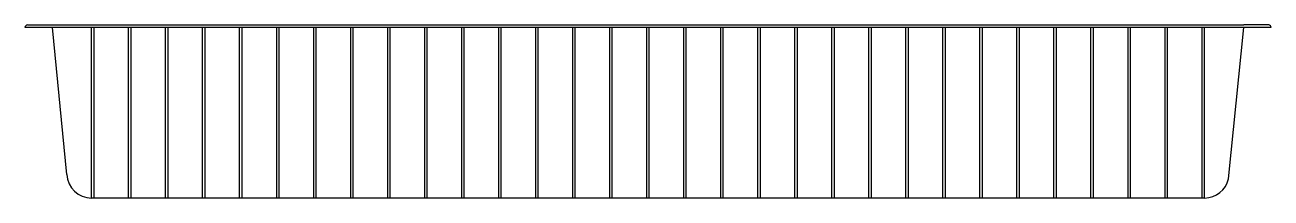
# Model space of a CAD drawing. Extents: x -1194 to -1183.9, y 250.6 to 252.
import ezdxf

# ---------------------------------------------------------------- set-up
doc = ezdxf.new("R2010")
doc.units = 0
doc.header["$LTSCALE"] = 10
doc.header["$MEASUREMENT"] = 0
doc.layers.add('Piscinas_Fibratec', color=4, linetype='CONTINUOUS')

msp = doc.modelspace()

# ---------------------------------------------------------------- linework, layer by layer
at = {"layer": 'Piscinas_Fibratec', "color": 2}
for p, q in [((-1183.899, 251.975), (-1193.999, 251.975)), ((-1193.979, 251.995), (-1193.779, 251.995)), ((-1193.779, 251.995), (-1184.119, 251.995)), ((-1183.919, 251.995), (-1184.119, 251.995))]:
    msp.add_line(p, q, dxfattribs=at)
at = {"layer": 'Piscinas_Fibratec'}
for p, q in [((-1193.659, 250.786), (-1193.777, 251.975)), ((-1184.244, 250.751), (-1184.121, 251.975)), ((-1184.439, 250.595), (-1193.459, 250.595))]:
    msp.add_line(p, q, dxfattribs=at)
at = {"layer": 'Piscinas_Fibratec', "color": 1}
for p, q in [((-1193.459, 250.595), (-1193.459, 251.975)), ((-1193.439, 250.595), (-1193.439, 251.975)), ((-1193.159, 250.595), (-1193.159, 251.975)), ((-1193.139, 250.595), (-1193.139, 251.975)), ((-1192.859, 250.595), (-1192.859, 251.975)), ((-1192.839, 250.595), (-1192.839, 251.975)), ((-1192.559, 250.595), (-1192.559, 251.975)), ((-1192.539, 250.595), (-1192.539, 251.975)), ((-1192.259, 250.595), (-1192.259, 251.975)), ((-1192.239, 250.595), (-1192.239, 251.975)), ((-1191.959, 250.595), (-1191.959, 251.975)), ((-1191.959, 250.595), (-1191.959, 251.975)), ((-1191.939, 250.595), (-1191.939, 251.975)), ((-1191.939, 250.595), (-1191.939, 251.975)), ((-1191.659, 250.595), (-1191.659, 251.975)), ((-1191.639, 250.595), (-1191.639, 251.975)), ((-1191.359, 250.595), (-1191.359, 251.975)), ((-1191.339, 250.595), (-1191.339, 251.975)), ((-1191.059, 250.595), (-1191.059, 251.975)), ((-1191.039, 250.595), (-1191.039, 251.975)), ((-1190.759, 250.595), (-1190.759, 251.975)), ((-1190.739, 250.595), (-1190.739, 251.975)), ((-1190.459, 250.595), (-1190.459, 251.975)), ((-1190.439, 250.595), (-1190.439, 251.975)), ((-1190.159, 250.595), (-1190.159, 251.975)), ((-1190.139, 250.595), (-1190.139, 251.975)), ((-1189.859, 250.595), (-1189.859, 251.975)), ((-1189.839, 250.595), (-1189.839, 251.975)), ((-1189.559, 250.595), (-1189.559, 251.975)), ((-1189.539, 250.595), (-1189.539, 251.975)), ((-1189.259, 250.595), (-1189.259, 251.975)), ((-1189.239, 250.595), (-1189.239, 251.975)), ((-1188.959, 250.595), (-1188.959, 251.975)), ((-1188.939, 250.595), (-1188.939, 251.975)), ((-1188.659, 250.595), (-1188.659, 251.975)), ((-1188.639, 250.595), (-1188.639, 251.975)), ((-1188.359, 250.595), (-1188.359, 251.975)), ((-1188.339, 250.595), (-1188.339, 251.975)), ((-1188.059, 250.595), (-1188.059, 251.975)), ((-1188.039, 250.595), (-1188.039, 251.975)), ((-1187.759, 250.595), (-1187.759, 251.975)), ((-1187.739, 250.595), (-1187.739, 251.975)), ((-1187.459, 250.595), (-1187.459, 251.975)), ((-1187.439, 250.595), (-1187.439, 251.975)), ((-1187.159, 250.595), (-1187.159, 251.975)), ((-1187.139, 250.595), (-1187.139, 251.975)), ((-1186.859, 250.595), (-1186.859, 251.975)), ((-1186.839, 250.595), (-1186.839, 251.975)), ((-1186.559, 250.595), (-1186.559, 251.975)), ((-1186.539, 250.595), (-1186.539, 251.975)), ((-1186.259, 250.595), (-1186.259, 251.975)), ((-1186.239, 250.595), (-1186.239, 251.975)), ((-1185.959, 250.595), (-1185.959, 251.975)), ((-1185.939, 250.595), (-1185.939, 251.975)), ((-1185.659, 250.595), (-1185.659, 251.975)), ((-1185.639, 250.595), (-1185.639, 251.975)), ((-1185.359, 250.595), (-1185.359, 251.975)), ((-1185.339, 250.595), (-1185.339, 251.975)), ((-1185.059, 250.595), (-1185.059, 251.975)), ((-1185.039, 250.595), (-1185.039, 251.975)), ((-1184.759, 250.595), (-1184.759, 251.975)), ((-1184.739, 250.595), (-1184.739, 251.975)), ((-1184.459, 250.595), (-1184.459, 251.975)), ((-1184.439, 250.595), (-1184.439, 251.975))]:
    msp.add_line(p, q, dxfattribs=at)
at = {"layer": 'Piscinas_Fibratec', "color": 2}
for centre, start, end in [((-1193.979, 251.975), 90, 180), ((-1183.919, 251.975), 0, 90)]:
    msp.add_arc(centre, 0.02, start, end, dxfattribs=at)
at = {"layer": 'Piscinas_Fibratec'}
for centre, start, end in [((-1193.459, 250.795), 182.6513, 270), ((-1184.439, 250.795), 270, 347.2999)]:
    msp.add_arc(centre, 0.2, start, end, dxfattribs=at)

doc.saveas('drawing.dxf')
